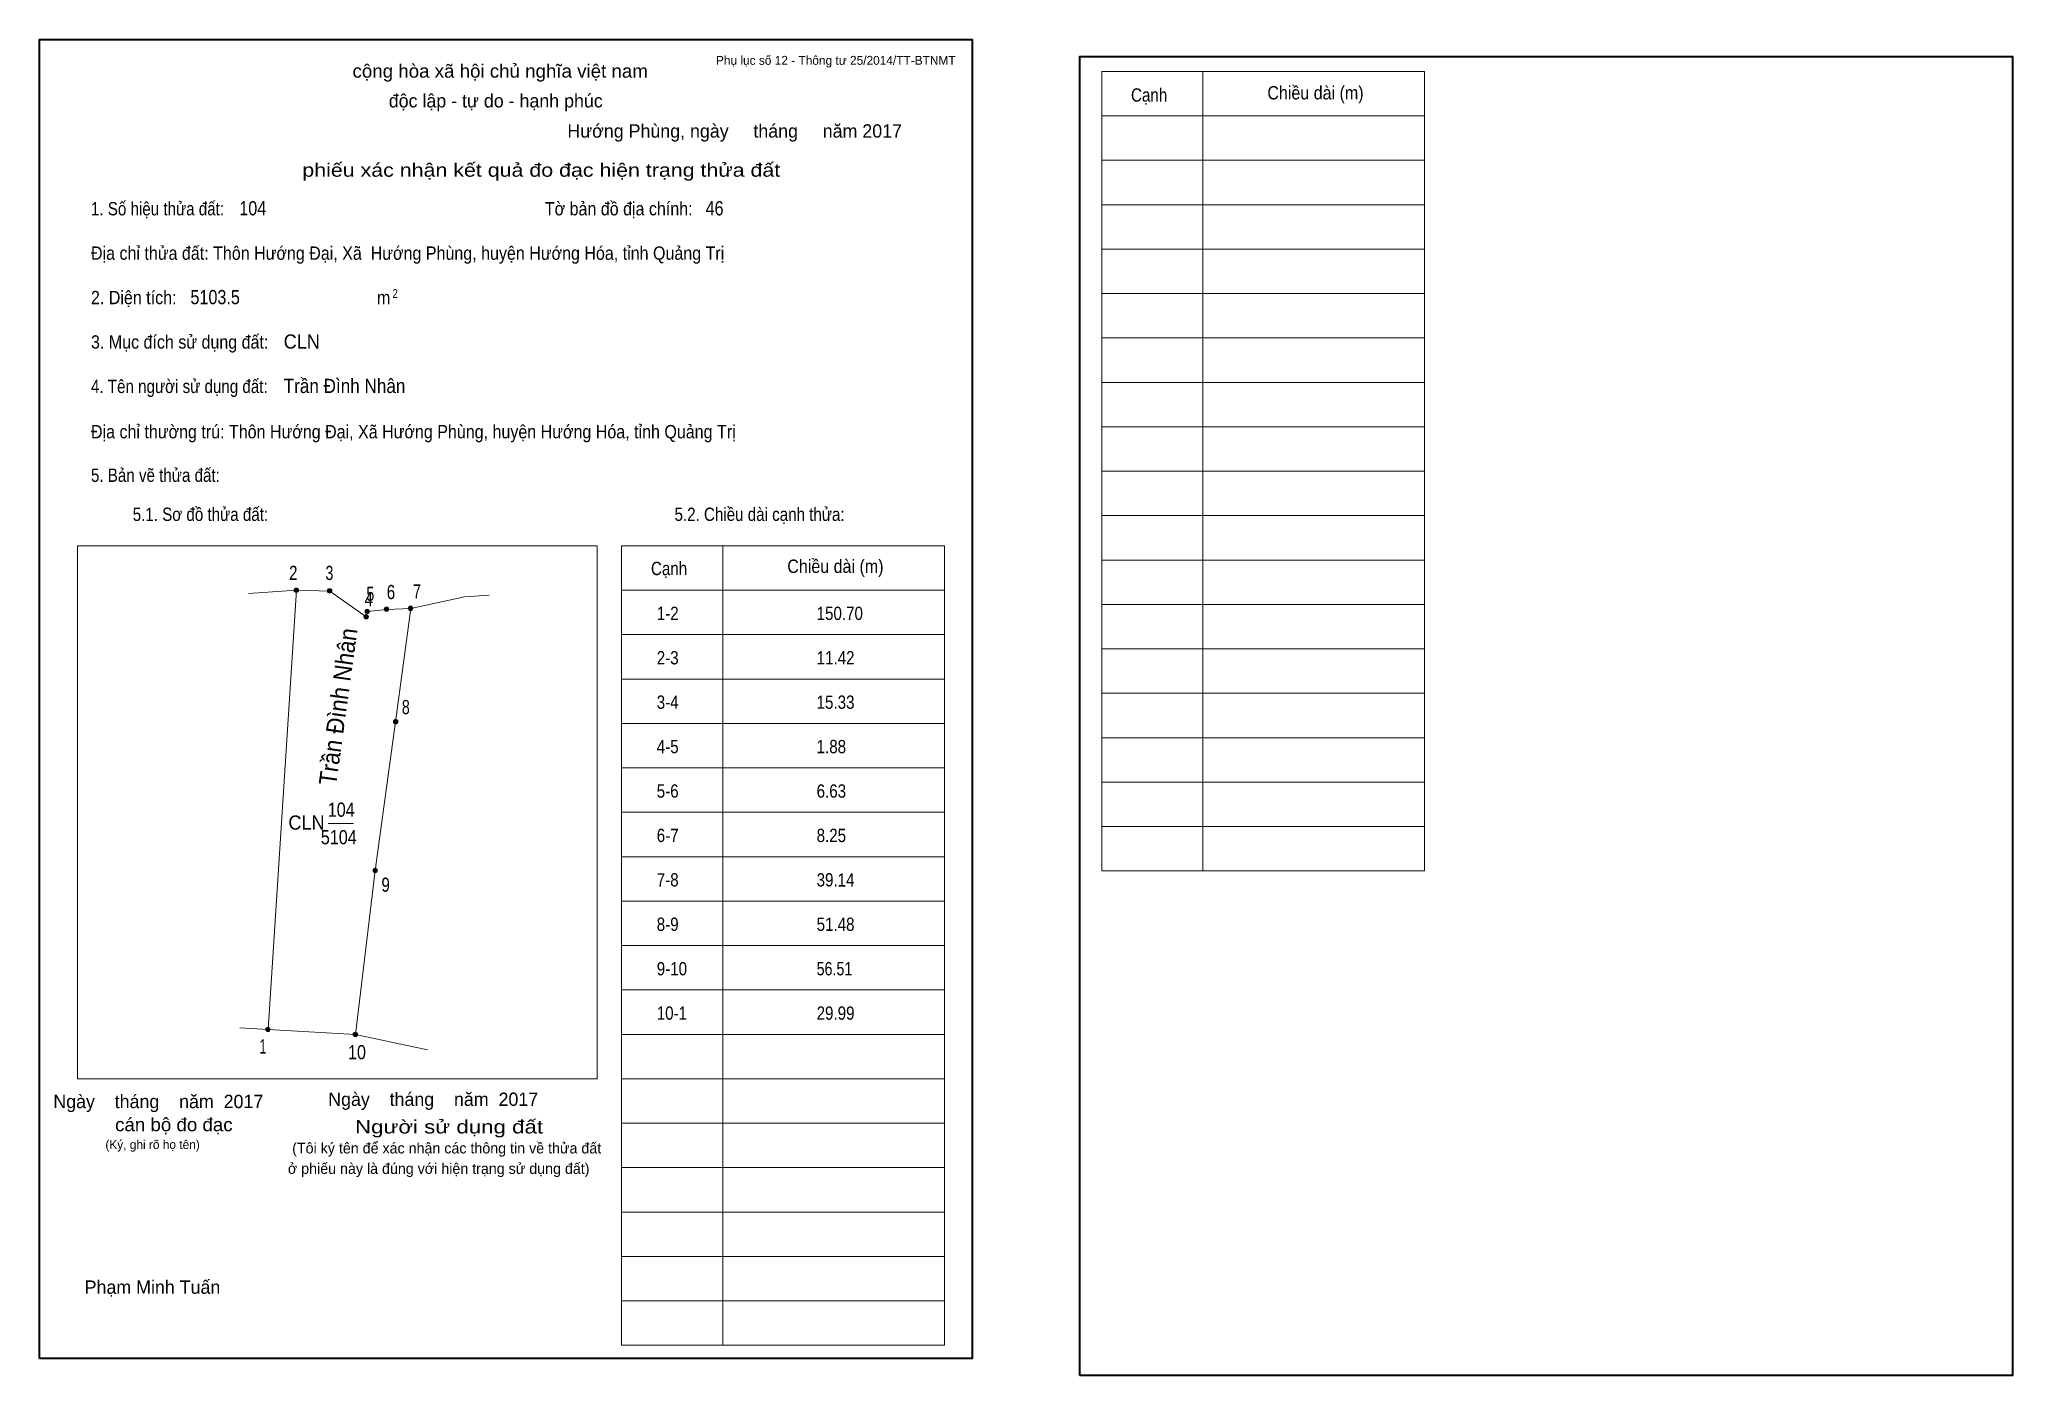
# Model space of a CAD drawing. Header units: centimetres. Extents: x 0 to 44.4, y -0.4 to 29.7.
import ezdxf
from ezdxf.enums import TextEntityAlignment as Align

# ---------------------------------------------------------------- set-up
doc = ezdxf.new("R2010")
doc.units = ezdxf.units.CM
doc.header["$LTSCALE"] = 0.12
for name, color, linetype in [('2', 7, 'Continuous'), ('30', 7, 'Continuous'), ('34', 7, 'Continuous')]:
    doc.layers.add(name, color=color, linetype=linetype)
for name, color, linetype, lineweight in [('32', 7, 'Continuous', 13), ('33', 7, 'Continuous', 13), ('6', 7, 'Continuous', 13), ('63', 7, 'Continuous', 13)]:
    doc.layers.add(name, color=color, linetype=linetype, lineweight=lineweight)

msp = doc.modelspace()

# ---------------------------------------------------------------- hatches: boundary and pattern name
at = {"layer": '32'}
for points in [[(5.8348, 17.3, 1), (5.7348, 17.3, 1)], [(6.5857, 17.2862, 1), (6.4857, 17.2862, 1)], [(7.8644, 16.8733, 1), (7.7644, 16.8733, 1)], [(8.4062, 16.8924, 1), (8.3062, 16.8924, 1)], [(7.4062, 16.7011, 1), (7.3062, 16.7011, 1)], [(7.4318, 16.822, 1), (7.3318, 16.822, 1)], [(8.0702, 14.3414, 1), (7.9702, 14.3414, 1)], [(7.61, 10.9884, 1), (7.51, 10.9884, 1)], [(5.1945, 7.4131, 1), (5.0945, 7.4131, 1)], [(7.1629, 7.3, 1), (7.0629, 7.3, 1)]]:
    msp.add_hatch(color=256, dxfattribs=at).paths.add_polyline_path(points)

# ---------------------------------------------------------------- linework, layer by layer
for centre in [(5.7848, 17.3), (6.5357, 17.2862), (7.8144, 16.8733), (8.3562, 16.8924), (7.3562, 16.7011), (7.3818, 16.822), (8.0202, 14.3414), (7.56, 10.9884), (5.1445, 7.4131), (7.1129, 7.3)]:
    msp.add_circle(centre, 0.05, dxfattribs=at)
at = {"layer": '33'}
msp.add_line((6.5, 12.05), (7.07, 12.05), dxfattribs=at)
at = {"layer": '6'}
for p, q in [((4.71, 17.23), (5.79, 17.3)), ((5.15, 7.41), (5.79, 17.3)), ((7.39, 16.82), (7.36, 16.7)), ((4.51, 7.45), (5.15, 7.41))]:
    msp.add_line(p, q, dxfattribs=at)
for points in [[(5.79, 17.3), (6.54, 17.28), (7.36, 16.7)], [(8.36, 16.89), (8.02, 14.34), (7.56, 10.99), (7.12, 7.3)], [(8.36, 16.89), (7.82, 16.87), (7.39, 16.82)], [(8.36, 16.89), (9.57, 17.15), (10.13, 17.19)], [(5.15, 7.41), (7.12, 7.3), (8.74, 6.95)]]:
    msp.add_lwpolyline(points, dxfattribs=at)
at = {"layer": '63'}
for p, q in [((23.92, 28.98), (31.19, 28.98)), ((23.92, 10.98), (23.92, 28.98)), ((26.2, 10.98), (26.2, 28.98)), ((31.19, 10.98), (31.19, 28.98)), ((23.92, 27.98), (31.19, 27.98)), ((23.92, 26.98), (31.19, 26.98)), ((23.92, 25.98), (31.19, 25.98)), ((23.92, 24.98), (31.19, 24.98)), ((23.92, 23.98), (31.19, 23.98)), ((23.92, 22.98), (31.19, 22.98)), ((23.92, 21.98), (31.19, 21.98)), ((23.92, 20.98), (31.19, 20.98)), ((23.92, 19.98), (31.19, 19.98)), ((23.92, 18.98), (31.19, 18.98)), ((0.86, 18.3), (12.56, 18.3)), ((0.86, 6.3), (0.86, 18.3)), ((12.56, 6.3), (12.56, 18.3)), ((13.11, 18.3), (20.38, 18.3)), ((13.11, 0.3), (13.11, 18.3)), ((15.39, 0.3), (15.39, 18.3)), ((20.38, 0.3), (20.38, 18.3)), ((23.92, 17.98), (31.19, 17.98)), ((13.11, 17.3), (20.38, 17.3)), ((23.92, 16.98), (31.19, 16.98)), ((13.11, 16.3), (20.38, 16.3)), ((23.92, 15.98), (31.19, 15.98)), ((13.11, 15.3), (20.38, 15.3)), ((23.92, 14.98), (31.19, 14.98)), ((13.11, 14.3), (20.38, 14.3)), ((23.92, 13.98), (31.19, 13.98)), ((13.11, 13.3), (20.38, 13.3)), ((23.92, 12.98), (31.19, 12.98)), ((13.11, 12.3), (20.38, 12.3)), ((23.92, 11.98), (31.19, 11.98)), ((13.11, 11.3), (20.38, 11.3)), ((23.92, 10.98), (31.19, 10.98)), ((13.11, 10.3), (20.38, 10.3)), ((13.11, 9.3), (20.38, 9.3)), ((13.11, 8.3), (20.38, 8.3)), ((13.11, 7.3), (20.38, 7.3)), ((0.86, 6.3), (12.56, 6.3)), ((13.11, 6.3), (20.38, 6.3)), ((13.11, 5.3), (20.38, 5.3)), ((13.11, 4.3), (20.38, 4.3)), ((13.11, 3.3), (20.38, 3.3)), ((13.11, 2.3), (20.38, 2.3)), ((13.11, 1.3), (20.38, 1.3)), ((13.11, 0.3), (20.38, 0.3))]:
    msp.add_line(p, q, dxfattribs=at)
at = {"layer": '63', "lineweight": 35}
for points in [[(0, 0), (0, 29.7), (21, 29.7), (21, 0)], [(23.43, -0.38), (23.43, 29.32), (44.43, 29.32), (44.43, -0.38)]]:
    msp.add_lwpolyline(points, close=True, dxfattribs=at)

# ---------------------------------------------------------------- texts
at = {"layer": '2', "width": 0.95}
msp.add_text('Trần Đình Nhân', height=0.3944, rotation=82.185, dxfattribs=at).set_placement((6.921, 14.6532), align=Align.CENTER)
at = {"layer": '30'}
for s, width, p in [('1-2', 0.85, (13.9, 16.63)), ('150.70', 0.85, (17.5, 16.63)), ('2-3', 0.85, (13.9, 15.63)), ('11.42', 0.85, (17.5, 15.63)), ('3-4', 0.85, (13.9, 14.63)), ('15.33', 0.85, (17.5, 14.63)), ('4-5', 0.85, (13.9, 13.63)), ('1.88', 0.85, (17.5, 13.63)), ('5-6', 0.85, (13.9, 12.63)), ('6.63', 0.85, (17.5, 12.63)), ('6-7', 0.85, (13.9, 11.63)), ('8.25', 0.85, (17.5, 11.63)), ('7-8', 0.85, (13.9, 10.63)), ('39.14', 0.85, (17.5, 10.63)), ('8-9', 0.85, (13.9, 9.63)), ('51.48', 0.85, (17.5, 9.63)), ('9-10', 0.85, (13.9, 8.63)), ('56.51', 0.8, (17.5, 8.63)), ('10-1', 0.85, (13.9, 7.63)), ('29.99', 0.85, (17.5, 7.63))]:
    msp.add_text(s, height=0.3, dxfattribs=dict(at, width=width)).set_placement(p)
at = {"layer": '32'}
for s, width, p in [('2', 0.8, (5.715, 17.53)), ('3', 0.75, (6.53, 17.53)), ('5', 0.75, (7.45, 17.06)), ('6', 0.8, (7.915, 17.1)), ('7', 0.75, (8.5, 17.11)), ('4', 0.8, (7.415, 16.94)), ('8', 0.75, (8.25, 14.51)), ('9', 0.8, (7.795, 10.51)), ('1', 0.65, (5.03, 6.87)), ('10', 0.85, (7.15, 6.74))]:
    msp.add_text(s, height=0.32, dxfattribs=dict(at, width=width)).set_placement(p, align=Align.CENTER)
at = {"layer": '33', "width": 0.85}
for s, p in [('104', (6.795, 12.2)), ('5104', (6.74, 11.58))]:
    msp.add_text(s, height=0.32, dxfattribs=at).set_placement(p, align=Align.CENTER)
at = {"layer": '33', "width": 0.95}
msp.add_text('CLN', height=0.32, dxfattribs=at).set_placement((6.42, 11.91), align=Align.RIGHT)
at = {"layer": '34'}
for s, width, p in [('104', 0.85, (4.5, 25.74)), ('46', 0.85, (15, 25.74)), ('5103.5', 0.85, (3.4, 23.74)), ('CLN', 0.95, (5.5, 22.74)), ('Trần Đình Nhân', 0.9, (5.5, 21.74))]:
    msp.add_text(s, height=0.32, dxfattribs=dict(at, width=width)).set_placement(p)
at = {"layer": '63'}
for s, height, p in [('Phụ lục số 12 - Thông tư 25/2014/TT-BTNMT', 0.2, (20.63, 29.13)), ('Ngày    tháng    năm  2017', 0.3, (5.04, 5.64)), ('Ngày    tháng    năm  2017', 0.3, (11.23, 5.69)), ('(Ký, ghi rõ họ tên)', 0.2, (3.61, 4.72))]:
    msp.add_text(s, height=height, dxfattribs=at).set_placement(p, align=Align.RIGHT)
at = {"layer": '63', "width": 1.05}
msp.add_text('cộng hòa xã hội chủ nghĩa việt nam', height=0.3, dxfattribs=at).set_placement((10.375, 28.84), align=Align.CENTER)
at = {"layer": '63'}
for s, height, p in [('độc lập - tự do - hạnh phúc', 0.3, (10.275, 28.17)), ('Hướng Phùng, ngày     tháng     năm 2017', 0.3, (15.655, 27.49)), ('(Tôi ký tên để xác nhận các thông tin về thửa đất ', 0.24, (9.215, 4.62)), ('ở phiếu này là đúng với hiện trạng sử dụng đất)', 0.24, (8.99, 4.16)), ('Phạm Minh Tuấn', 0.3, (2.545, 1.46))]:
    msp.add_text(s, height=height, dxfattribs=at).set_placement(p, align=Align.CENTER)
for s, height, width, p in [('Cạnh', 0.3, 0.85, (24.58, 28.3)), ('Chiều dài (m)', 0.3, 0.9, (27.65, 28.35)), ('1. Số hiệu thửa đất:', 0.3, 0.85, (1.16, 25.74)), ('Tờ bản đồ địa chính:', 0.3, 0.9, (11.38, 25.74)), ('Địa chỉ thửa đất: Thôn Hướng Đại, Xã  Hướng Phùng, huyện Hướng Hóa, tỉnh Quảng Trị', 0.3, 0.9, (1.16, 24.74)), ('2. Diện tích:', 0.3, 0.9, (1.16, 23.74)), ('2', 0.2, 0.8, (7.95, 23.88)), ('m', 0.3, 0.9, (7.6, 23.74)), ('3. Mục đích sử dụng đất:', 0.3, 0.9, (1.16, 22.74)), ('4. Tên người sử dụng đất:', 0.3, 0.85, (1.16, 21.74)), ('Địa chỉ thường trú: Thôn Hướng Đại, Xã Hướng Phùng, huyện Hướng Hóa, tỉnh Quảng Trị', 0.3, 0.9, (1.16, 20.72)), ('5. Bản vẽ thửa đất:', 0.3, 0.85, (1.16, 19.74)), ('5.1. Sơ đồ thửa đất:', 0.3, 0.85, (2.1, 18.86)), ('5.2. Chiều dài cạnh thửa:', 0.3, 0.85, (14.3, 18.86)), ('Cạnh', 0.3, 0.85, (13.77, 17.64)), ('Chiều dài (m)', 0.3, 0.9, (16.84, 17.69))]:
    msp.add_text(s, height=height, dxfattribs=dict(at, width=width)).set_placement(p)
for s, width, p in [('phiếu xác nhận kết quả đo đạc hiện trạng thửa đất', 1.2, (16.68, 26.61)), ('cán bộ đo đạc', 1.05, (4.35, 5.12)), ('Người sử dụng đất', 1.25, (11.34, 5.07))]:
    msp.add_text(s, height=0.3, dxfattribs=dict(at, width=width)).set_placement(p, align=Align.RIGHT)

doc.saveas('drawing.dxf')
